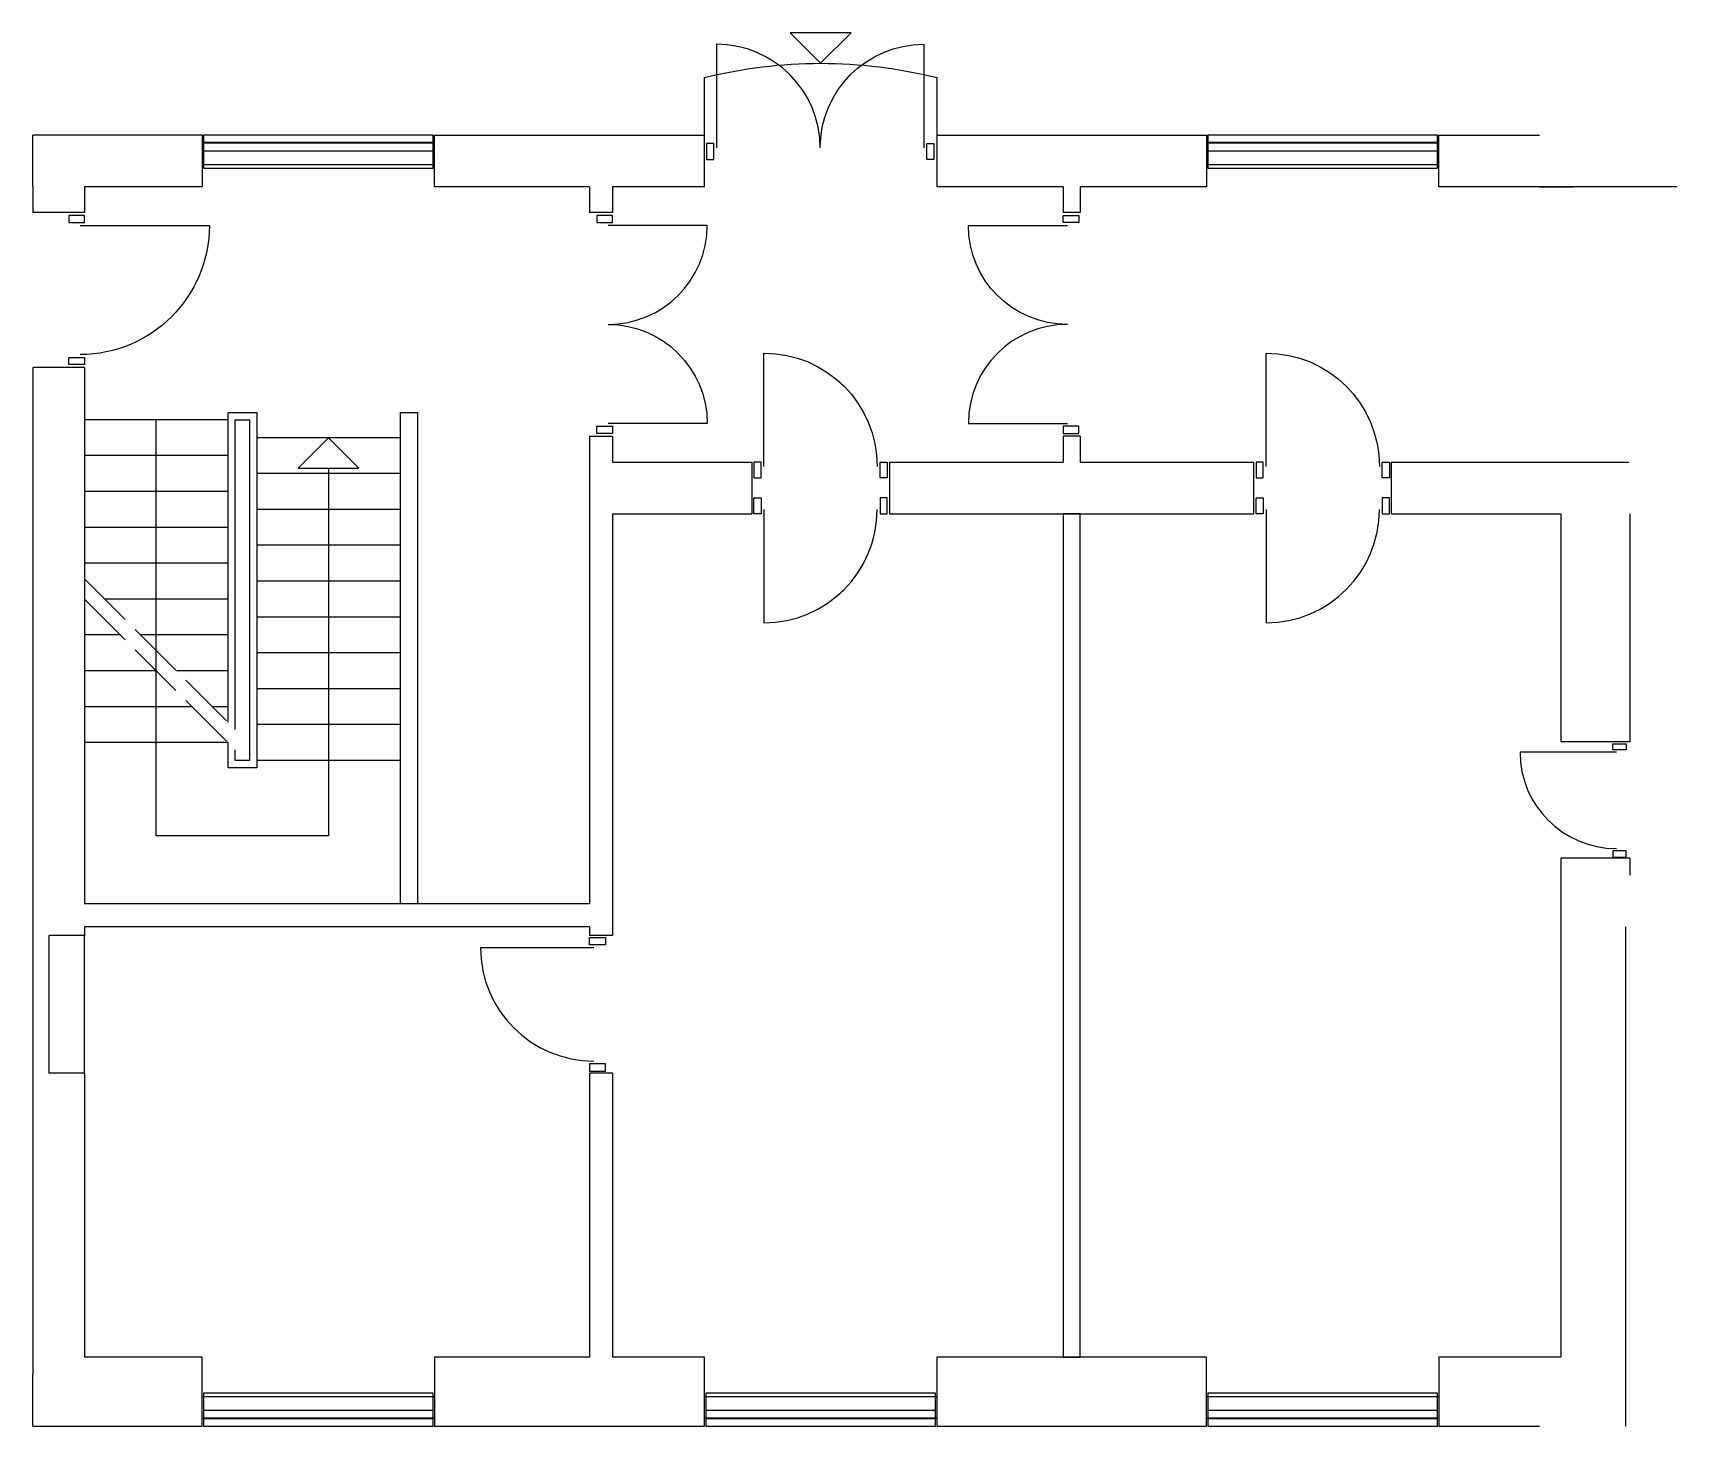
# Model space of a CAD drawing. Header units: millimetres. Extents: x -139132637 to -139121177, y 257886886 to 257896598.
import ezdxf

# ---------------------------------------------------------------- set-up
doc = ezdxf.new("R2010")
doc.units = ezdxf.units.MM
doc.header["$LTSCALE"] = 100
doc.linetypes.add('HIDDEN', pattern=[5, 4, -1])
for name, color, linetype in [('A21----', 3, 'Continuous'), ('a22--l-', 1, 'Continuous'), ('A22--U-', 1, 'Continuous'), ('A24----', 1, 'Continuous'), ('A312---', 2, 'Continuous'), ('A314---', 8, 'Continuous'), ('A314-S-', 8, 'Continuous'), ('A321---', 1, 'Continuous')]:
    doc.layers.add(name, color=color, linetype=linetype)

# ---------------------------------------------------------------- blocks, each defined once
blk = doc.blocks.new('V162A3')
for p, q in [((1620, 204.9999999999927), (0, 204.9999999999927)), ((1620, 54.99999999998909), (0, 54.99999999998909))]:
    blk.add_line(p, q)
blk = doc.blocks.new('PIL')
for p, q in [((0, 0), (-212.1320343559637, -212.1320343559637)), ((0, 7.276e-12), (212.1320343559637, -212.1320343559564)), ((-212.1320343559637, -212.1320343559637), (212.1320343559746, -212.1320343559637))]:
    blk.add_line(p, q)
blk = doc.blocks.new('DD162')
for points in [[(15, 110), (65, 110), (65, 0), (15, 0)], [(1600, 0), (1600, 110), (1550, 110), (1550, 0)]]:
    blk.add_lwpolyline(points, close=True)
for points in [[(807.5, 30, -0.414213562373036), (85, -692.4999999998545), (85, 30)], [(807.5, 30, 0.414213562373036), (1530, -692.4999999998545), (1530, 30)]]:
    blk.add_lwpolyline(points, format="xyb")
blk = doc.blocks.new('V162')
for p, q in [((1610, 110), (9.999999999998181, 110)), ((1610, 50), (9.999999999998181, 50))]:
    blk.add_line(p, q)
blk.add_lwpolyline([(1610.000000000007, 7.276e-12), (1610, 230), (9.999999999998181, 230), (9.999999999998181, -7.276e-12)], close=True)
blk = doc.blocks.new('DD156')
for points in [[(20, 110), (70, 110), (70, 0), (20, 0)], [(1540, 0), (1540, 110), (1490, 110), (1490, 0)]]:
    blk.add_lwpolyline(points, close=True)
for points in [[(779.9999999999964, 30, -0.4142135623730951), (89.99999999999363, -660.0000000000036), (89.99999999999363, 30)], [(779.9999999999973, 30, 0.4142135623730951), (1470, -660.0000000000036), (1470, 30)]]:
    blk.add_lwpolyline(points, format="xyb")
blk = doc.blocks.new('D96V')
for points in [[(15, 109.9999999999964), (65, 109.9999999999964), (65, -3.638e-12), (15, -3.638e-12)], [(945, -3.638e-12), (945, 109.9999999999964), (895, 109.9999999999964), (895, -3.638e-12)]]:
    blk.add_lwpolyline(points, close=True)
blk.add_lwpolyline([(85.00000000000364, 29.99999999999636), (85.00000000000364, -760.0000000000036, 0.4142135623730951), (875.0000000000036, 29.99999999999636)], format="xyb")
blk = doc.blocks.new('D96H')
for points in [[(-945, 110), (-895, 110), (-895, 0), (-945, 0)], [(-15, 0), (-15, 110), (-65, 110), (-65, 0)]]:
    blk.add_lwpolyline(points, close=True)
blk.add_lwpolyline([(-85, 30), (-85, -760, -0.4142135623730951), (-875, 30)], format="xyb")

msp = doc.modelspace()

# ---------------------------------------------------------------- linework, layer by layer
at = {"layer": 'A21----'}
for p, q in [((-139132637.2756885, 257895526.1782944), (-139132637.2756885, 257895886.1782944)), ((-139131457.2756885, 257895886.1782944), (-139132637.2756885, 257895886.1782944)), ((-139131457.2756885, 257895886.1782944), (-139131457.2756885, 257895526.1782944)), ((-139129837.2756885, 257895526.1782944), (-139129837.2756885, 257895886.1782944)), ((-139129837.2756885, 257895886.1782944), (-139127957.2756885, 257895886.1782944)), ((-139127957.2756885, 257895526.1782944), (-139127957.2756885, 257895886.1782944)), ((-139126337.2756885, 257895886.1782944), (-139124457.2756885, 257895886.1782944)), ((-139126337.2756885, 257895886.1782944), (-139126337.2756885, 257895526.1782944)), ((-139124457.2756885, 257895886.1782944), (-139124457.2756885, 257895526.1782944)), ((-139132637.2756885, 257895526.1782944), (-139132637.2756885, 257895346.1782944)), ((-139131457.2756885, 257895526.1782944), (-139132277.2756885, 257895526.1782944)), ((-139132277.2756885, 257895526.1782944), (-139132277.2756885, 257895346.1782944)), ((-139128757.2756885, 257895526.1782944), (-139128757.2756885, 257895346.1782944)), ((-139127957.2756885, 257895526.1782944), (-139128597.2756885, 257895526.1782944)), ((-139128597.2756885, 257895526.1782944), (-139128597.2756885, 257895346.1782944)), ((-139125457.2756885, 257895526.1782944), (-139126337.2756885, 257895526.1782944)), ((-139125457.2756885, 257895526.1782944), (-139125457.2756885, 257895346.1782944)), ((-139125337.2756885, 257895526.1782944), (-139125337.2756885, 257895346.1782944)), ((-139124457.2756885, 257895526.1782944), (-139125337.2756885, 257895526.1782944)), ((-139122137.2756885, 257895526.1782944), (-139121897.2756885, 257895526.1782944)), ((-139132277.2756885, 257895346.1782944), (-139132637.2756885, 257895346.1782944)), ((-139128597.2756885, 257895346.1782944), (-139128757.2756885, 257895346.1782944)), ((-139125337.2756885, 257895346.1782944), (-139125457.2756885, 257895346.1782944)), ((-139132277.2756885, 257894266.1782944), (-139132637.2756885, 257894266.1782944)), ((-139132637.2756885, 257894266.1782944), (-139132637.2756885, 257887246.1782944)), ((-139132277.2756885, 257894266.1782944), (-139132277.2756885, 257890526.1782944)), ((-139121987.2756885, 257893246.1782944), (-139121987.2756885, 257891656.1782944)), ((-139121507.2756885, 257893246.1782944), (-139121507.2756885, 257891656.1782944)), ((-139121507.2756885, 257891656.1782944), (-139121987.2756885, 257891656.1782944)), ((-139121507.2756885, 257890846.1782944), (-139121987.2756885, 257890846.1782944)), ((-139121987.2756885, 257890846.1782944), (-139121987.2756885, 257887366.1782944)), ((-139121507.2756885, 257890846.1782944), (-139121507.2756885, 257890726.1782944)), ((-139132277.2756885, 257890366.1782944), (-139132277.2756885, 257890306.1782944)), ((-139121537.2756885, 257890366.1782944), (-139121537.2756885, 257886886.1782944)), ((-139132277.2756885, 257890306.1782944), (-139132527.2756885, 257890306.1782944)), ((-139132527.2756885, 257890306.1782944), (-139132527.2756885, 257889346.1782944)), ((-139132277.2756885, 257889346.1782944), (-139132277.2756885, 257890306.1782944)), ((-139132277.2756885, 257889346.1782944), (-139132527.2756885, 257889346.1782944)), ((-139132277.2756885, 257889346.1782944), (-139132277.2756885, 257887366.1782944)), ((-139131457.2756885, 257887366.1782944), (-139132277.2756885, 257887366.1782944)), ((-139131457.2756885, 257886886.1782944), (-139131457.2756885, 257887366.1782944)), ((-139129837.2756885, 257887366.1782944), (-139129837.2756885, 257886886.1782944)), ((-139129837.2756885, 257887366.1782944), (-139129837.2756885, 257887366.1782944)), ((-139128757.2756885, 257887366.1782944), (-139129837.2756885, 257887366.1782944)), ((-139127957.2756885, 257887366.1782944), (-139128597.2756885, 257887366.1782944)), ((-139127957.2756885, 257886886.1782944), (-139127957.2756885, 257887366.1782944)), ((-139121987.2756885, 257887366.1782944), (-139122837.2756885, 257887366.1782944)), ((-139122837.2756885, 257887366.1782944), (-139122837.2756885, 257887366.1782944)), ((-139122837.2756885, 257887366.1782944), (-139122837.2756885, 257886886.1782944)), ((-139132637.2756885, 257886886.1782944), (-139132637.2756885, 257887246.1782944)), ((-139132637.2756885, 257886886.1782944), (-139131457.2756885, 257886886.1782944)), ((-139129837.2756885, 257886886.1782944), (-139127957.2756885, 257886886.1782944)), ((-139122837.2756885, 257886886.1782944), (-139122137.2756885, 257886886.1782944))]:
    msp.add_line(p, q, dxfattribs=at)
for points in [[(-139122837.2756885, 257895526.1782944), (-139122837.2756885, 257895886.1782944), (-139122137.2756885, 257895886.1782944)], [(-139128757.2756885, 257895526.1782944), (-139129837.2756885, 257895526.1782944), (-139129837.2756885, 257895526.1782944)], [(-139121177.2756885, 257895526.1782944), (-139122837.2756885, 257895526.1782944), (-139122837.2756885, 257895526.1782944)]]:
    msp.add_lwpolyline(points, dxfattribs=at)
msp.add_lwpolyline([(-139126337.2756885, 257887366.1782944), (-139126337.2756885, 257886886.1782944), (-139124457.2756885, 257886886.1782944), (-139124457.2756885, 257887366.1782944), (-139126337.2756885, 257887366.1782944)], close=True, dxfattribs=at)
at = {"layer": 'a22--l-'}
for p, q in [((-139130077.2756885, 257893951.1782944), (-139130077.2756885, 257890526.1782944)), ((-139130077.2756885, 257893951.1782944), (-139129957.2756885, 257893951.1782944)), ((-139129957.2756885, 257893951.1782944), (-139129957.2756885, 257890526.1782944))]:
    msp.add_line(p, q, dxfattribs=at)
msp.add_lwpolyline([(-139125457.2756885, 257887366.1782944), (-139125337.2756885, 257887366.1782944), (-139125337.2756885, 257893246.1782944), (-139125457.2756885, 257893246.1782944)], close=True, dxfattribs=at)
at = {"layer": 'A22--U-'}
for p, q in [((-139128757.2756885, 257893786.1782944), (-139128597.2756885, 257893786.1782944)), ((-139128757.2756885, 257893786.1782944), (-139128757.2756885, 257890526.1782944)), ((-139128597.2756885, 257893786.1782944), (-139128597.2756885, 257893606.1782944)), ((-139125457.2756885, 257893786.1782944), (-139125457.2756885, 257893606.1782944)), ((-139125337.2756885, 257893786.1782944), (-139125457.2756885, 257893786.1782944)), ((-139125337.2756885, 257893786.1782944), (-139125337.2756885, 257893606.1782944)), ((-139128597.2756885, 257893606.1782944), (-139127627.2756885, 257893606.1782944)), ((-139127627.2756885, 257893606.1782944), (-139127627.2756885, 257893246.1782944)), ((-139126667.2756885, 257893606.1782944), (-139125457.2756885, 257893606.1782944)), ((-139126667.2756885, 257893606.1782944), (-139126667.2756885, 257893246.1782944)), ((-139125337.2756885, 257893606.1782944), (-139124127.2756885, 257893606.1782944)), ((-139124127.2756885, 257893246.1782944), (-139124127.2756885, 257893606.1782944)), ((-139123167.2756885, 257893246.1782944), (-139123167.2756885, 257893606.1782944)), ((-139123167.2756885, 257893606.1782944), (-139121512.8799021, 257893606.1782944)), ((-139128597.2756885, 257893246.1782944), (-139127627.2756885, 257893246.1782944)), ((-139128597.2756885, 257893246.1782944), (-139128597.2756885, 257890306.1782944)), ((-139126667.2756885, 257893246.1782944), (-139124127.2756885, 257893246.1782944)), ((-139123167.2756885, 257893246.1782944), (-139121987.2756885, 257893246.1782944)), ((-139128757.2756885, 257890526.1782944), (-139132277.2756885, 257890526.1782944)), ((-139128757.2756885, 257890366.1782944), (-139132277.2756885, 257890366.1782944)), ((-139128757.2756885, 257890366.1782944), (-139128757.2756885, 257890306.1782944)), ((-139128597.2756885, 257890306.1782944), (-139128757.2756885, 257890306.1782944)), ((-139128597.2756885, 257889346.1782944), (-139128757.2756885, 257889346.1782944)), ((-139128757.2756885, 257889346.1782944), (-139128757.2756885, 257887366.1782944)), ((-139128597.2756885, 257889346.1782944), (-139128597.2756885, 257887366.1782944))]:
    msp.add_line(p, q, dxfattribs=at)
at = {"layer": 'A24----'}
for p, q in [((-139131277.2756885, 257893901.1782944), (-139132277.2756885, 257893901.1782944)), ((-139130077.2756885, 257893776.1782944), (-139131077.2756885, 257893776.1782944)), ((-139131277.2756885, 257893651.1782944), (-139132277.2756885, 257893651.1782944)), ((-139130077.2756885, 257893526.1782944), (-139131077.2756885, 257893526.1782944)), ((-139131277.2756885, 257893401.1782944), (-139132277.2756885, 257893401.1782944)), ((-139130077.2756885, 257893276.1782944), (-139131077.2756885, 257893276.1782944)), ((-139131277.2756885, 257893151.1782944), (-139132277.2756885, 257893151.1782944)), ((-139130077.2756885, 257893026.1782944), (-139131077.2756885, 257893026.1782944)), ((-139131277.2756885, 257892901.1782944), (-139132277.2756885, 257892901.1782944)), ((-139130077.2756885, 257892776.1782944), (-139131077.2756885, 257892776.1782944)), ((-139131277.2756885, 257892651.1782944), (-139132135.8543322, 257892651.1782944)), ((-139130077.2756885, 257892526.1782944), (-139131077.2756885, 257892526.1782944)), ((-139132027.2756885, 257892401.1782944), (-139132277.2756885, 257892401.1782944)), ((-139131277.2756885, 257892401.1782944), (-139131885.8543322, 257892401.1782944)), ((-139130077.2756885, 257892276.1782944), (-139131077.2756885, 257892276.1782944)), ((-139131777.2756885, 257892151.1782944), (-139132277.2756885, 257892151.1782944)), ((-139131277.2756885, 257892151.1782944), (-139131635.8543322, 257892151.1782944)), ((-139130077.2756885, 257892026.1782944), (-139131077.2756885, 257892026.1782944)), ((-139131527.2756885, 257891901.1782944), (-139132277.2756885, 257891901.1782944)), ((-139131277.2756885, 257891901.1782944), (-139131385.8543322, 257891901.1782944)), ((-139130077.2756885, 257891776.1782944), (-139131077.2756885, 257891776.1782944)), ((-139131277.2756885, 257891651.1782944), (-139132277.2756885, 257891651.1782944)), ((-139130077.2756885, 257891526.1782944), (-139131077.2756885, 257891526.1782944))]:
    msp.add_line(p, q, dxfattribs=at)
at = {"layer": 'A24----', "linetype": 'HIDDEN'}
for p, q in [((-139132277.2756885, 257892792.5996507), (-139131227.2756885, 257891742.5996507)), ((-139132277.2756885, 257892651.1782944), (-139131227.2756885, 257891601.1782944))]:
    msp.add_line(p, q, dxfattribs=at)
at = {"layer": 'A24----'}
msp.add_lwpolyline([(-139127957.2756885, 257895886.1782944), (-139127957.2756885, 257896286.1782944, -0.123456790123452), (-139126337.2756885, 257896286.1782944), (-139126337.2756885, 257895886.1782944)], format="xyb", dxfattribs=at)
for points in [[(-139130577.2756885, 257893564.0462601), (-139130577.2756885, 257891001.1782944), (-139131777.2756885, 257891001.1782944), (-139131777.2756885, 257893901.1782944)], [(-139131277.2756885, 257891792.5996507), (-139131277.2756885, 257893951.1782944), (-139131077.2756885, 257893951.1782944), (-139131077.2756885, 257891476.1782944), (-139131277.2756885, 257891476.1782944), (-139131277.2756885, 257891651.1782944)], [(-139131227.2756885, 257891742.5996507), (-139131227.2756885, 257893901.1782944), (-139131127.2756885, 257893901.1782944), (-139131127.2756885, 257891526.1782944), (-139131227.2756885, 257891526.1782944), (-139131227.2756885, 257891601.1782944)]]:
    msp.add_lwpolyline(points, dxfattribs=at)
at = {"layer": 'A321---'}
for points in [[(-139132387.2756885, 257895326.1782944), (-139132387.2756885, 257895276.1782944), (-139132277.2756885, 257895276.1782944), (-139132277.2756885, 257895326.1782944)], [(-139132387.2756885, 257894286.1782944), (-139132387.2756885, 257894336.1782944), (-139132277.2756885, 257894336.1782944), (-139132277.2756885, 257894286.1782944)]]:
    msp.add_lwpolyline(points, close=True, dxfattribs=at)
msp.add_lwpolyline([(-139132307.2756885, 257895256.1782944), (-139131407.2756885, 257895256.1782944, -0.414213562373094), (-139132307.2756885, 257894356.1782944)], format="xyb", dxfattribs=at)

# ---------------------------------------------------------------- block references
at = {"layer": 'A24----', "rotation": 180}
msp.add_blockref('PIL', (-139127147.2756885, 257896386.1782944), dxfattribs=at)
at = {"layer": 'A24----'}
msp.add_blockref('PIL', (-139130577.2756885, 257893776.1782944), dxfattribs=at)
at = {"layer": 'A312---', "xscale": -1, "rotation": 180}
msp.add_blockref('DD162', (-139127957.2756885, 257895826.1782944), dxfattribs=at)
at = {"layer": 'A314---', "rotation": 180}
for p in [(-139129837.2756885, 257895886.1782944), (-139122837.2756885, 257895886.1782944)]:
    msp.add_blockref('V162A3', p, dxfattribs=at)
at = {"layer": 'A314---'}
for p in [(-139131457.2756885, 257886886.1782944), (-139127957.2756885, 257886886.1782944), (-139124457.2756885, 257886886.1782944)]:
    msp.add_blockref('V162A3', p, dxfattribs=at)
at = {"layer": 'A314-S-', "rotation": 180}
for p in [(-139129837.2756885, 257895886.1782944), (-139122837.2756885, 257895886.1782944)]:
    msp.add_blockref('V162', p, dxfattribs=at)
at = {"layer": 'A314-S-'}
for p in [(-139131457.2756885, 257886886.1782944), (-139127957.2756885, 257886886.1782944), (-139124457.2756885, 257886886.1782944)]:
    msp.add_blockref('V162', p, dxfattribs=at)
at = {"layer": 'A321---'}
for name, p, rotation in [('DD156', (-139128597.2756885, 257893786.1782944), 90), ('D96H', (-139127627.2756885, 257893606.1782944), 180), ('D96H', (-139124127.2756885, 257893606.1782944), 180), ('D96V', (-139128757.2756885, 257890306.1782944), 270)]:
    msp.add_blockref(name, p, dxfattribs=dict(at, rotation=rotation))
at = {"layer": 'A321---', "xscale": -1, "rotation": 270}
msp.add_blockref('DD156', (-139125457.2756885, 257893786.1782944), dxfattribs=at)
at = {"layer": 'A321---'}
for p in [(-139127627.2756885, 257893246.1782944), (-139124127.2756885, 257893246.1782944)]:
    msp.add_blockref('D96V', p, dxfattribs=at)
at = {"layer": 'A321---', "xscale": 0.8500000000058208, "yscale": 0.8500000000058208, "zscale": 0.8500000000058208, "rotation": 270}
msp.add_blockref('D96V', (-139121626.2756885, 257891656.1782944), dxfattribs=at)

doc.saveas('drawing.dxf')
